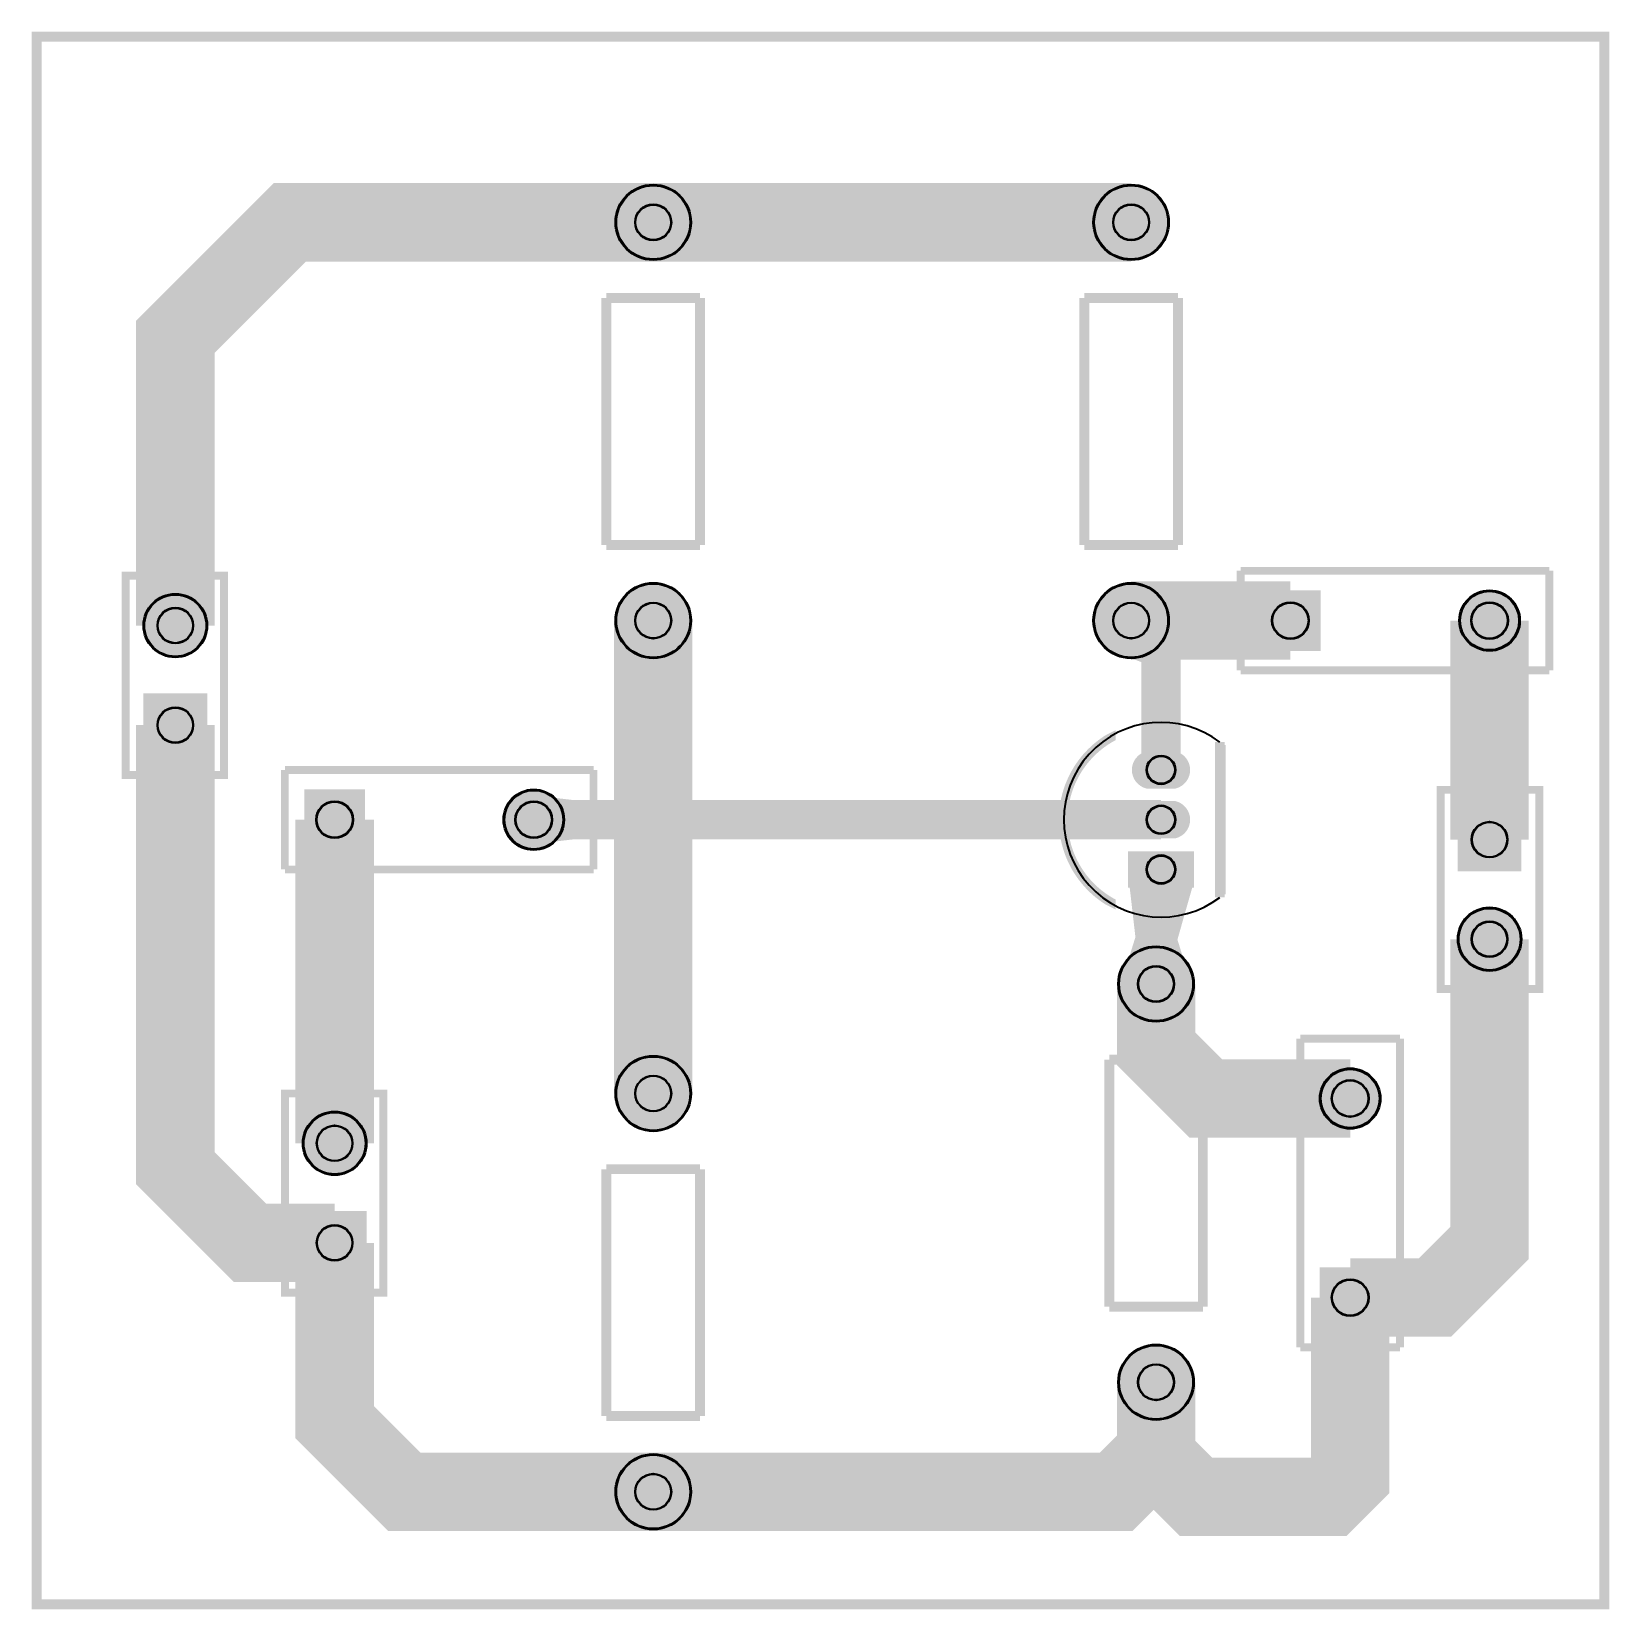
# Model space of a CAD drawing. Header units: millimetres. Extents: x 6.9 to 47.1, y 12.9 to 53.1.
import ezdxf

# ---------------------------------------------------------------- set-up
doc = ezdxf.new("R2010")
doc.units = ezdxf.units.MM
for name, color, linetype, true_color in [('BoardOutLine', 7, 'Continuous', 0xff00ff), ('BottomLayer', 7, 'Continuous', 0x0000ff), ('BottomSolderMaskLayer', 7, 'Continuous', 0xaa00ff), ('Document', 7, 'Continuous', 0xffffff), ('Multi-Layer', 7, 'Continuous', 0xc0c0c0), ('TopSilkLayer', 7, 'Continuous', 0xffcc00), ('TopSolderMaskLayer', 7, 'Continuous', 0x800080)]:
    doc.layers.add(name, color=color, linetype=linetype, true_color=true_color)

msp = doc.modelspace()

# ---------------------------------------------------------------- hatches: boundary and pattern name
at = {"layer": 'BottomLayer'}
for points in [[(34.866, 37.162), (35.863, 38.159), (36.041, 37.692), (35.334, 36.985)], [(35.337, 34.74), (36.037, 34.74), (36.187, 36.24), (35.187, 36.24)], [(20.181, 32.458), (20.181, 33.582), (20.705, 33.52), (20.705, 32.52)], [(36.487, 31.3), (34.887, 31.3), (35.06, 29.8), (36.06, 29.8)], [(36.265, 29.451), (34.855, 29.451), (35.06, 30.109), (36.06, 30.109)]]:
    msp.add_hatch(color=256, dxfattribs=at).paths.add_polyline_path(points)
at = {"layer": 'BottomSolderMaskLayer'}
for points in [[(21.768, 48.26, 1), (23.698, 48.26, 1)], [(33.96, 48.26, 1), (35.89, 48.26, 1)], [(21.768, 38.1, 1), (23.698, 38.1, 1)], [(33.96, 38.1, 1), (35.89, 38.1, 1)], [(9.728, 37.973, 1), (11.354, 37.973, 1)], [(38.214, 38.875), (39.764, 38.875), (39.764, 37.325), (38.214, 37.325)], [(43.294, 38.1, 1), (44.844, 38.1, 1)], [(9.728, 36.246), (11.354, 36.246), (11.354, 34.62), (9.728, 34.62)], [(35.317, 33.815, -0.785398), (35.317, 34.765), (36.057, 34.765, -0.785398), (36.057, 33.815)], [(13.83, 33.795), (15.38, 33.795), (15.38, 32.245), (13.83, 32.245)], [(18.91, 33.02, 1), (20.46, 33.02, 1)], [(35.317, 32.545, -0.785398), (35.317, 33.495), (36.057, 33.495, -0.785398), (36.057, 32.545)], [(44.882, 31.699), (43.256, 31.699), (43.256, 33.325), (44.882, 33.325)], [(34.842, 31.286), (34.842, 32.214), (36.532, 32.214), (36.532, 31.286)], [(43.256, 29.972, 1), (44.882, 29.972, 1)], [(34.595, 28.829, 1), (36.525, 28.829, 1)], [(21.768, 26.035, 1), (23.698, 26.035, 1)], [(39.738, 25.908, 1), (41.288, 25.908, 1)], [(13.792, 24.765, 1), (15.418, 24.765, 1)], [(13.792, 23.038), (15.418, 23.038), (15.418, 21.412), (13.792, 21.412)], [(39.738, 20.053), (39.738, 21.603), (41.288, 21.603), (41.288, 20.053)], [(34.595, 18.669, 1), (36.525, 18.669, 1)], [(21.768, 15.875, 1), (23.698, 15.875, 1)]]:
    msp.add_hatch(color=256, dxfattribs=at).paths.add_polyline_path(points)
at = {"layer": 'Document'}
for points in [[(34.527, 30.73), (34.527, 30.984), (34.466, 31.017), (34.407, 31.053), (34.348, 31.089), (34.291, 31.128), (34.235, 31.169), (34.18, 31.211), (34.126, 31.254), (34.074, 31.3), (34.023, 31.346), (33.973, 31.395), (33.925, 31.445), (33.879, 31.496), (33.834, 31.548), (33.79, 31.602), (33.749, 31.658), (33.709, 31.714), (33.67, 31.772), (33.634, 31.83), (33.599, 31.89), (33.566, 31.951), (33.535, 32.013), (33.506, 32.076), (33.478, 32.139), (33.453, 32.204), (33.429, 32.269), (33.408, 32.334), (33.388, 32.401), (33.371, 32.468), (33.355, 32.535), (33.342, 32.603), (33.331, 32.671), (33.321, 32.74), (33.314, 32.809), (33.309, 32.878), (33.306, 32.947), (33.305, 33.016), (33.306, 33.085), (33.309, 33.154), (33.314, 33.223), (33.321, 33.292), (33.331, 33.361), (33.342, 33.429), (33.355, 33.497), (33.371, 33.564), (33.388, 33.631), (33.408, 33.698), (33.429, 33.764), (33.453, 33.829), (33.478, 33.893), (33.506, 33.957), (33.535, 34.019), (33.566, 34.081), (33.599, 34.142), (33.634, 34.202), (33.67, 34.261), (33.709, 34.318), (33.749, 34.375), (33.79, 34.43), (33.834, 34.484), (33.879, 34.536), (33.925, 34.588), (33.973, 34.637), (34.023, 34.686), (34.074, 34.733), (34.126, 34.778), (34.18, 34.822), (34.235, 34.864), (34.291, 34.904), (34.348, 34.943), (34.407, 34.98), (34.466, 35.015), (34.527, 35.048), (34.527, 35.302), (34.273, 35.175), (34.212, 35.136), (34.153, 35.094), (34.094, 35.052), (34.037, 35.007), (33.981, 34.961), (33.926, 34.913), (33.873, 34.864), (33.821, 34.813), (33.771, 34.761), (33.722, 34.708), (33.674, 34.653), (33.629, 34.596), (33.585, 34.539), (33.542, 34.48), (33.501, 34.42), (33.462, 34.359), (33.425, 34.297), (33.389, 34.234), (33.356, 34.169), (33.324, 34.104), (33.294, 34.038), (33.266, 33.971), (33.239, 33.904), (33.215, 33.835), (33.193, 33.766), (33.173, 33.697), (33.154, 33.627), (33.138, 33.556), (33.123, 33.485), (33.111, 33.413), (33.101, 33.342), (33.093, 33.27), (33.086, 33.197), (33.082, 33.125), (33.08, 33.052), (33.08, 32.98), (33.082, 32.907), (33.086, 32.835), (33.093, 32.763), (33.101, 32.691), (33.111, 32.619), (33.123, 32.547), (33.138, 32.476), (33.154, 32.406), (33.173, 32.335), (33.193, 32.266), (33.215, 32.197), (33.239, 32.128), (33.266, 32.061), (33.294, 31.994), (33.324, 31.928), (33.356, 31.863), (33.389, 31.799), (33.425, 31.735), (33.462, 31.673), (33.501, 31.612), (33.542, 31.552), (33.585, 31.493), (33.629, 31.436), (33.674, 31.38), (33.722, 31.325), (33.771, 31.271), (33.821, 31.219), (33.873, 31.168), (33.926, 31.119), (33.981, 31.071), (34.037, 31.025), (34.094, 30.981), (34.153, 30.938), (34.212, 30.897), (34.273, 30.857)], [(37.084, 31.115), (37.084, 34.925), (37.338, 34.925), (37.338, 31.115)]]:
    msp.add_hatch(color=256, dxfattribs=at).paths.add_polyline_path(points)
at = {"layer": 'Multi-Layer'}
for points in [[(21.793, 48.26, 1), (23.673, 48.26, 1)], [(33.985, 48.26, 1), (35.865, 48.26, 1)], [(9.754, 37.973, 1), (11.328, 37.973, 1)], [(21.793, 38.1, 1), (23.673, 38.1, 1)], [(33.985, 38.1, 1), (35.865, 38.1, 1)], [(38.24, 38.849), (39.738, 38.849), (39.738, 37.351), (38.24, 37.351)], [(43.32, 38.1, 1), (44.818, 38.1, 1)], [(9.754, 36.22), (11.328, 36.22), (11.328, 34.646), (9.754, 34.646)], [(35.337, 33.84, -0.785398), (35.337, 34.74), (36.037, 34.74, -0.785398), (36.037, 33.84)], [(13.856, 33.769), (15.354, 33.769), (15.354, 32.271), (13.856, 32.271)], [(18.936, 33.02, 1), (20.434, 33.02, 1)], [(35.337, 32.57, -0.785398), (35.337, 33.47), (36.037, 33.47, -0.785398), (36.037, 32.57)], [(44.856, 31.725), (43.282, 31.725), (43.282, 33.299), (44.856, 33.299)], [(34.887, 31.3), (34.887, 32.2), (36.487, 32.2), (36.487, 31.3)], [(43.282, 29.972, 1), (44.856, 29.972, 1)], [(34.62, 28.829, 1), (36.5, 28.829, 1)], [(21.793, 26.035, 1), (23.673, 26.035, 1)], [(39.764, 25.908, 1), (41.262, 25.908, 1)], [(13.818, 24.765, 1), (15.392, 24.765, 1)], [(13.818, 23.012), (15.392, 23.012), (15.392, 21.438), (13.818, 21.438)], [(39.764, 20.079), (39.764, 21.577), (41.262, 21.577), (41.262, 20.079)], [(34.62, 18.669, 1), (36.5, 18.669, 1)], [(21.793, 15.875, 1), (23.673, 15.875, 1)]]:
    msp.add_hatch(color=256, dxfattribs=at).paths.add_polyline_path(points)
at = {"layer": 'TopSolderMaskLayer'}
for points in [[(21.768, 48.26, 1), (23.698, 48.26, 1)], [(33.96, 48.26, 1), (35.89, 48.26, 1)], [(21.768, 38.1, 1), (23.698, 38.1, 1)], [(33.96, 38.1, 1), (35.89, 38.1, 1)], [(9.728, 37.973, 1), (11.354, 37.973, 1)], [(38.214, 38.875), (39.764, 38.875), (39.764, 37.325), (38.214, 37.325)], [(43.294, 38.1, 1), (44.844, 38.1, 1)], [(9.728, 36.246), (11.354, 36.246), (11.354, 34.62), (9.728, 34.62)], [(35.317, 33.815, -0.785398), (35.317, 34.765), (36.057, 34.765, -0.785398), (36.057, 33.815)], [(13.83, 33.795), (15.38, 33.795), (15.38, 32.245), (13.83, 32.245)], [(18.91, 33.02, 1), (20.46, 33.02, 1)], [(35.317, 32.545, -0.785398), (35.317, 33.495), (36.057, 33.495, -0.785398), (36.057, 32.545)], [(44.882, 31.699), (43.256, 31.699), (43.256, 33.325), (44.882, 33.325)], [(34.842, 31.286), (34.842, 32.214), (36.532, 32.214), (36.532, 31.286)], [(43.256, 29.972, 1), (44.882, 29.972, 1)], [(34.595, 28.829, 1), (36.525, 28.829, 1)], [(21.768, 26.035, 1), (23.698, 26.035, 1)], [(39.738, 25.908, 1), (41.288, 25.908, 1)], [(13.792, 24.765, 1), (15.418, 24.765, 1)], [(13.792, 23.038), (15.418, 23.038), (15.418, 21.412), (13.792, 21.412)], [(39.738, 20.053), (39.738, 21.603), (41.288, 21.603), (41.288, 20.053)], [(34.595, 18.669, 1), (36.525, 18.669, 1)], [(21.768, 15.875, 1), (23.698, 15.875, 1)]]:
    msp.add_hatch(color=256, dxfattribs=at).paths.add_polyline_path(points)

# ---------------------------------------------------------------- linework, layer by layer
at = {"layer": 'BoardOutLine', "const_width": 0.254}
msp.add_lwpolyline([(7, 53), (47, 53), (47, 13), (7, 13), (7, 53)], close=True, dxfattribs=at)
at = {"layer": 'BottomLayer'}
for points, const_width in [([(22.733, 48.26), (13.462, 48.26), (10.541, 45.339), (10.541, 37.973)], 2), ([(22.733, 48.26), (34.925, 48.26)], 2), ([(22.733, 38.1), (22.733, 26.035)], 2), ([(38.989, 38.1), (34.925, 38.1)], 2), ([(44.069, 32.512), (44.069, 38.1)], 2), ([(34.925, 38.1), (35.687, 37.338), (35.687, 34.625)], 1), ([(10.541, 35.433), (10.541, 24.13), (12.446, 22.225), (14.605, 22.225)], 2), ([(14.605, 33.02), (14.605, 24.765)], 2), ([(35.687, 33.02), (19.685, 33.02)], 1), ([(35.687, 31.75), (35.56, 31.623), (35.56, 28.829)], 1), ([(44.069, 29.972), (44.069, 22.225), (42.672, 20.828), (40.513, 20.828)], 2), ([(40.513, 25.908), (36.83, 25.908), (35.56, 27.178), (35.56, 28.829)], 2), ([(14.605, 22.225), (14.605, 17.653), (16.383, 15.875), (22.733, 15.875)], 2), ([(40.513, 20.828), (40.513, 16.256), (40.005, 15.748), (36.576, 15.748), (35.56, 16.764), (35.56, 18.669)], 2), ([(22.733, 15.875), (34.544, 15.875), (35.56, 16.891), (35.56, 18.669)], 2)]:
    msp.add_lwpolyline(points, dxfattribs=dict(at, const_width=const_width))
at = {"layer": 'BottomSolderMaskLayer'}
for centre, radius in [((22.733, 48.26), 0.965), ((34.925, 48.26), 0.965), ((22.733, 48.26), 0.462), ((34.925, 48.26), 0.462), ((22.733, 38.1), 0.965), ((34.925, 38.1), 0.965), ((10.541, 37.973), 0.813), ((44.069, 38.1), 0.775), ((10.541, 37.973), 0.459), ((22.733, 38.1), 0.462), ((34.925, 38.1), 0.462), ((38.989, 38.1), 0.473), ((44.069, 38.1), 0.473), ((10.541, 35.433), 0.459), ((35.687, 34.29), 0.37), ((14.605, 33.02), 0.473), ((19.685, 33.02), 0.775), ((19.685, 33.02), 0.473), ((35.687, 33.02), 0.37), ((44.069, 32.512), 0.459), ((35.687, 31.75), 0.37), ((44.069, 29.972), 0.813), ((44.069, 29.972), 0.459), ((35.56, 28.829), 0.965), ((35.56, 28.829), 0.462), ((22.733, 26.035), 0.965), ((40.513, 25.908), 0.775), ((22.733, 26.035), 0.462), ((40.513, 25.908), 0.473), ((14.605, 24.765), 0.813), ((14.605, 24.765), 0.459), ((14.605, 22.225), 0.459), ((40.513, 20.828), 0.473), ((35.56, 18.669), 0.965), ((35.56, 18.669), 0.462), ((22.733, 15.875), 0.965), ((22.733, 15.875), 0.462)]:
    msp.add_circle(centre, radius, dxfattribs=at)
at = {"layer": 'Multi-Layer'}
for centre, radius in [((22.733, 48.26), 0.94), ((34.925, 48.26), 0.94), ((22.733, 48.26), 0.45), ((34.925, 48.26), 0.45), ((10.541, 37.973), 0.787), ((22.733, 38.1), 0.94), ((34.925, 38.1), 0.94), ((44.069, 38.1), 0.749), ((10.541, 37.973), 0.445), ((22.733, 38.1), 0.45), ((34.925, 38.1), 0.45), ((38.989, 38.1), 0.457), ((44.069, 38.1), 0.457), ((10.541, 35.433), 0.445), ((35.687, 34.29), 0.35), ((14.605, 33.02), 0.457), ((19.685, 33.02), 0.749), ((19.685, 33.02), 0.457), ((35.687, 33.02), 0.35), ((44.069, 32.512), 0.445), ((35.687, 31.75), 0.35), ((44.069, 29.972), 0.787), ((44.069, 29.972), 0.445), ((35.56, 28.829), 0.94), ((35.56, 28.829), 0.45), ((22.733, 26.035), 0.94), ((40.513, 25.908), 0.749), ((22.733, 26.035), 0.45), ((40.513, 25.908), 0.457), ((14.605, 24.765), 0.787), ((14.605, 24.765), 0.445), ((14.605, 22.225), 0.445), ((40.513, 20.828), 0.457), ((35.56, 18.669), 0.94), ((35.56, 18.669), 0.45), ((22.733, 15.875), 0.94), ((22.733, 15.875), 0.45)]:
    msp.add_circle(centre, radius, dxfattribs=at)
at = {"layer": 'TopSilkLayer'}
for points, const_width in [([(21.539, 40.03), (21.539, 46.33)], 0.254), ([(21.539, 46.33), (23.927, 46.33)], 0.254), ([(23.927, 46.33), (23.927, 40.03)], 0.254), ([(33.731, 40.03), (33.731, 46.33)], 0.254), ([(33.731, 46.33), (36.119, 46.33)], 0.254), ([(36.119, 46.33), (36.119, 40.03)], 0.254), ([(23.927, 40.03), (21.539, 40.03)], 0.254), ([(36.119, 40.03), (33.731, 40.03)], 0.254), ([(37.719, 39.37), (45.593, 39.37)], 0.201), ([(37.719, 36.83), (37.719, 39.37)], 0.201), ([(45.593, 36.83), (45.593, 39.37)], 0.201), ([(37.719, 36.83), (45.593, 36.83)], 0.201), ([(37.187, 35), (37.187, 31.04)], 0.254), ([(13.335, 34.29), (21.209, 34.29)], 0.201), ([(13.335, 31.75), (13.335, 34.29)], 0.201), ([(21.209, 31.75), (21.209, 34.29)], 0.201), ([(13.335, 31.75), (21.209, 31.75)], 0.201), ([(39.243, 19.558), (39.243, 27.432)], 0.201), ([(41.783, 27.432), (39.243, 27.432)], 0.201), ([(41.783, 19.558), (41.783, 27.432)], 0.201), ([(34.366, 20.599), (34.366, 26.899)], 0.254), ([(34.366, 26.899), (36.754, 26.899)], 0.254), ([(36.754, 26.899), (36.754, 20.599)], 0.254), ([(21.539, 17.805), (21.539, 24.105)], 0.254), ([(21.539, 24.105), (23.927, 24.105)], 0.254), ([(23.927, 24.105), (23.927, 17.805)], 0.254), ([(36.754, 20.599), (34.366, 20.599)], 0.254), ([(41.783, 19.558), (39.243, 19.558)], 0.201), ([(23.927, 17.805), (21.539, 17.805)], 0.254)]:
    msp.add_lwpolyline(points, dxfattribs=dict(at, const_width=const_width))
at = {"layer": 'TopSilkLayer', "const_width": 0.203}
for points in [[(9.271, 39.243), (11.786, 39.243), (11.786, 34.163), (9.271, 34.163), (9.271, 39.243)], [(45.339, 28.702), (42.824, 28.702), (42.824, 33.782), (45.339, 33.782), (45.339, 28.702)], [(13.335, 26.035), (15.85, 26.035), (15.85, 20.955), (13.335, 20.955), (13.335, 26.035)]]:
    msp.add_lwpolyline(points, close=True, dxfattribs=at)
at = {"layer": 'TopSilkLayer'}
msp.add_arc((35.69, 33.02), 2.484, 52.8995, 307.1005, dxfattribs=at)
at = {"layer": 'TopSolderMaskLayer'}
for centre, radius in [((22.733, 48.26), 0.965), ((34.925, 48.26), 0.965), ((22.733, 48.26), 0.462), ((34.925, 48.26), 0.462), ((22.733, 38.1), 0.965), ((34.925, 38.1), 0.965), ((10.541, 37.973), 0.813), ((44.069, 38.1), 0.775), ((10.541, 37.973), 0.459), ((22.733, 38.1), 0.462), ((34.925, 38.1), 0.462), ((38.989, 38.1), 0.473), ((44.069, 38.1), 0.473), ((10.541, 35.433), 0.459), ((35.687, 34.29), 0.37), ((14.605, 33.02), 0.473), ((19.685, 33.02), 0.775), ((19.685, 33.02), 0.473), ((35.687, 33.02), 0.37), ((44.069, 32.512), 0.459), ((35.687, 31.75), 0.37), ((44.069, 29.972), 0.813), ((44.069, 29.972), 0.459), ((35.56, 28.829), 0.965), ((35.56, 28.829), 0.462), ((22.733, 26.035), 0.965), ((40.513, 25.908), 0.775), ((22.733, 26.035), 0.462), ((40.513, 25.908), 0.473), ((14.605, 24.765), 0.813), ((14.605, 24.765), 0.459), ((14.605, 22.225), 0.459), ((40.513, 20.828), 0.473), ((35.56, 18.669), 0.965), ((35.56, 18.669), 0.462), ((22.733, 15.875), 0.965), ((22.733, 15.875), 0.462)]:
    msp.add_circle(centre, radius, dxfattribs=at)

doc.saveas('drawing.dxf')
